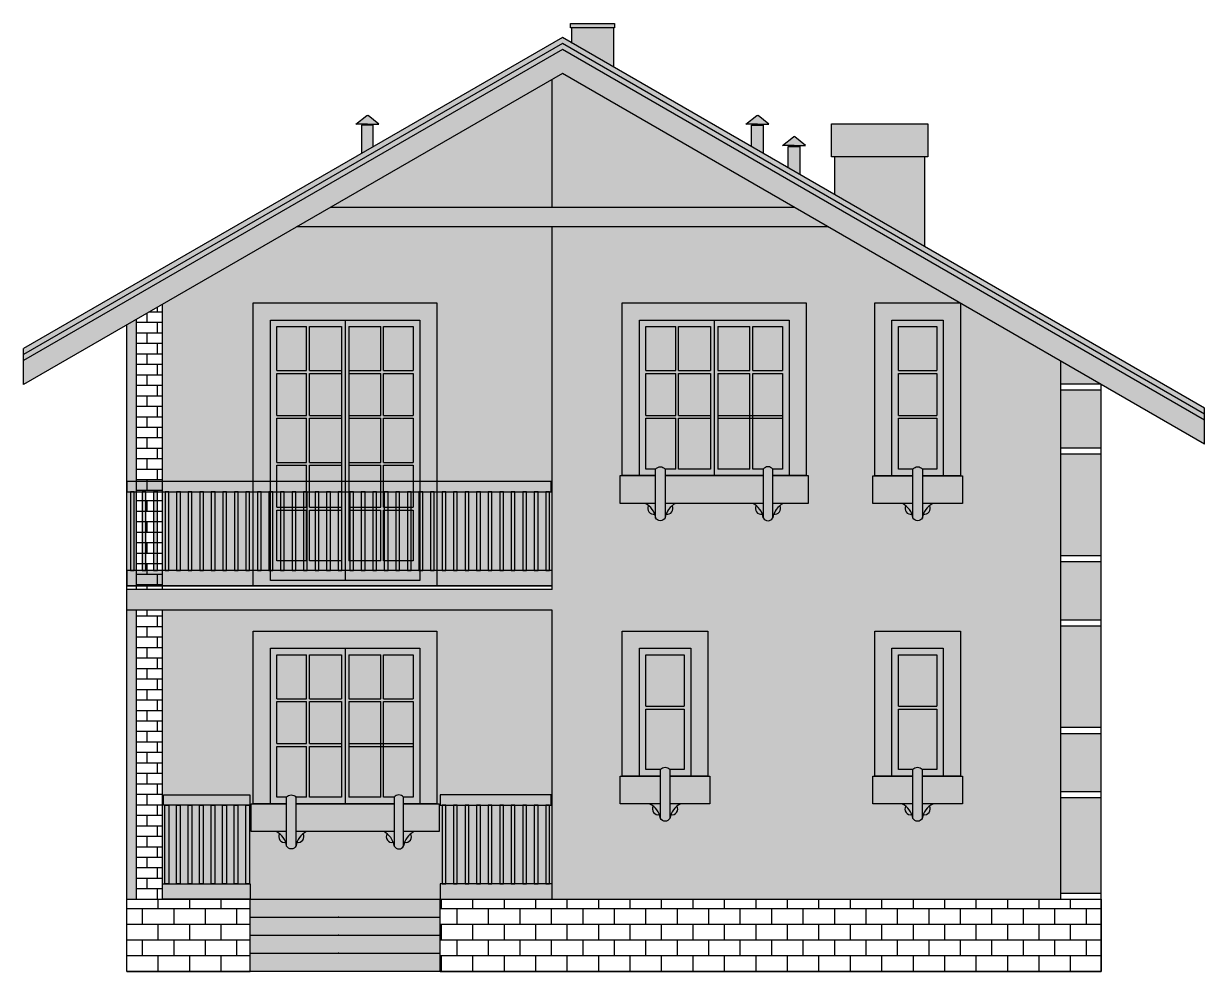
# Model space of a CAD drawing. Header units: millimetres. Extents: x -28758 to 16347, y -13837 to 46502.
# Drawn here: x -28758 to -17318, y -13537 to -4355 of the extents above; entities that cross this region are included whole.
import ezdxf

# ---------------------------------------------------------------- set-up
doc = ezdxf.new("R2010")
doc.units = ezdxf.units.MM
doc.layers.add('Окна и двери', color=94, linetype='Continuous')
doc.layers.add('Стены_наруж', color=184, linetype='Continuous')

# ---------------------------------------------------------------- blocks, each defined once
blk = doc.blocks.new('ок 1ф')
at = {"true_color": 0xf49467}
h = blk.add_hatch(color=21, dxfattribs=at)
h.dxf.hatch_style = 1
h.paths.add_polyline_path([(166, -166), (664, -166), (664, -1406), (829, -1406), (829, 0), (0, 0), (0, -1406), (166, -1406)])
h.paths.add_polyline_path([(369, -1406), (-20, -1406), (-20, -1675), (369, -1675)])
h.paths.add_polyline_path([(849, -1406), (460, -1406), (460, -1675), (849, -1675)])
at = {"true_color": 0xd24c0f}
h = blk.add_hatch(color=22, dxfattribs=at)
h.dxf.hatch_style = 1
h.paths.add_polyline_path([(229, -756), (600, -756), (600, -1342), (460, -1342), (460, -1406), (664, -1406), (664, -166), (166, -166), (166, -1406), (369, -1406), (369, -1342), (229, -1342)])
h.paths.add_polyline_path([(229, -728), (229, -229), (600, -229), (600, -728)], flags=16)
h.paths.add_polyline_path([(460, -1342, 0.487093), (369, -1342), (369, -1406), (369, -1815, 0.602343), (460, -1815)])
h.paths.add_polyline_path([(369, -1675), (267, -1675, -0.240043), (369, -1815)])
h.paths.add_polyline_path([(300, -1696, 0.645831), (359, -1779, 0.136276)], flags=17)
h.paths.add_polyline_path([(561, -1675), (460, -1675), (460, -1815, -0.240043)])
h.paths.add_polyline_path([(529, -1696, 0.136276), (469, -1779, 0.645831)], flags=17)
h = blk.add_hatch(color=256)
h.dxf.hatch_style = 1
h.set_gradient(color1=(0, 255, 255), color2=(51, 204, 255), rotation=283, tint=1)
h.paths.add_polyline_path([(229, -728), (600, -728), (600, -229), (229, -229)])
h.paths.add_polyline_path([(229, -1342), (369, -1342, -0.487093), (460, -1342), (600, -1342), (600, -756), (229, -756)])
at = {"layer": 'Окна и двери'}
for p, q in [((229, -728), (600, -728)), ((229, -756), (600, -756))]:
    blk.add_line(p, q, dxfattribs=at)
for points in [[(369, -1406), (0, -1406), (0, 0), (829, 0), (829, -1406), (460, -1406)], [(369, -1406), (166, -1406), (166, -166), (664, -166), (664, -1406), (460, -1406)], [(229, -728), (229, -229), (600, -229), (600, -728)], [(369, -1342), (229, -1342), (229, -756)], [(600, -756), (600, -1342), (460, -1342)], [(369, -1675), (-20, -1675), (-20, -1406), (369, -1406)], [(460, -1406), (849, -1406), (849, -1675), (460, -1675)]]:
    blk.add_lwpolyline(points, dxfattribs=at)
blk.add_lwpolyline([(369, -1342, -0.487093), (460, -1342), (460, -1815, -0.602343), (369, -1815)], format="xyb", close=True, dxfattribs=at)
for centre, radius, start, end in [((181, -1845), 190, 9.0234, 63.0155), ((348, -1724), 55.8, 150.1475, 281.57), ((648, -1845), 190, 116.9845, 170.9766), ((481, -1724), 55.8, 258.43, 29.8525)]:
    blk.add_arc(centre, radius, start, end, dxfattribs=at)
blk = doc.blocks.new('ок 1_2ф')
at = {"true_color": 0xf49467}
h = blk.add_hatch(color=21, dxfattribs=at)
h.dxf.hatch_style = 1
h.paths.add_polyline_path([(-20345, -7227), (-19847, -7227), (-19847, -8735), (-19681, -8735), (-19681, -7061), (-20511, -7061), (-20511, -8735), (-20345, -8735)])
h.paths.add_polyline_path([(-20141, -8735), (-20531, -8735), (-20531, -9004), (-20141, -9004)])
h.paths.add_polyline_path([(-19661, -8735), (-20050, -8735), (-20050, -9004), (-19661, -9004)])
at = {"true_color": 0xd24c0f}
h = blk.add_hatch(color=22, dxfattribs=at)
h.dxf.hatch_style = 1
h.paths.add_polyline_path([(-20141, -8671), (-20282, -8671), (-20282, -8179), (-19910, -8179), (-19910, -8671), (-20050, -8671), (-20050, -8735), (-19847, -8735), (-19847, -7227), (-20345, -7227), (-20345, -8735), (-20141, -8735)])
h.paths.add_polyline_path([(-20282, -8151), (-20282, -7745), (-19910, -7745), (-19910, -8151)], flags=16)
h.paths.add_polyline_path([(-20282, -7716), (-20282, -7290), (-19910, -7290), (-19910, -7716)], flags=16)
h.paths.add_polyline_path([(-20050, -8671, 0.487093), (-20141, -8671), (-20141, -8735), (-20141, -9144, 0.602343), (-20050, -9144)])
h.paths.add_polyline_path([(-20141, -9004), (-20243, -9004, -0.240043), (-20141, -9144)])
h.paths.add_polyline_path([(-20210, -9025, 0.645831), (-20151, -9108, 0.136276)], flags=17)
h.paths.add_polyline_path([(-19981, -9025, 0.136276), (-20041, -9108, 0.645831)], flags=17)
h.paths.add_polyline_path([(-19949, -9004), (-20050, -9004), (-20050, -9144, -0.240043)])
h = blk.add_hatch(color=256)
h.dxf.hatch_style = 1
h.set_gradient(color1=(0, 255, 255), color2=(51, 204, 255), rotation=283, tint=1)
h.paths.add_polyline_path([(-20282, -7716), (-19910, -7716), (-19910, -7290), (-20282, -7290)])
h.paths.add_polyline_path([(-20282, -8151), (-19910, -8151), (-19910, -7745), (-20282, -7745)])
h.paths.add_polyline_path([(-20282, -8671), (-20141, -8671, -0.487093), (-20050, -8671), (-19910, -8671), (-19910, -8179), (-20282, -8179)])
at = {"layer": 'Окна и двери'}
for p, q in [((-20282, -7716), (-19910, -7716)), ((-20282, -7745), (-19910, -7745)), ((-20282, -8151), (-19910, -8151)), ((-20282, -8179), (-19910, -8179))]:
    blk.add_line(p, q, dxfattribs=at)
for points in [[(-20141, -8735), (-20511, -8735), (-20511, -7061), (-19681, -7061), (-19681, -8735), (-20050, -8735)], [(-20141, -8735), (-20345, -8735), (-20345, -7227), (-19847, -7227), (-19847, -8735), (-20050, -8735)], [(-20282, -7716), (-20282, -7290), (-19910, -7290), (-19910, -7716)], [(-20282, -8151), (-20282, -7745)], [(-19910, -7745), (-19910, -8151)], [(-20141, -8671), (-20282, -8671), (-20282, -8179)], [(-19910, -8179), (-19910, -8671), (-20050, -8671)], [(-20141, -9004), (-20531, -9004), (-20531, -8735), (-20141, -8735)], [(-20050, -8735), (-19661, -8735), (-19661, -9004), (-20050, -9004)]]:
    blk.add_lwpolyline(points, dxfattribs=at)
blk.add_lwpolyline([(-20141, -8671, -0.487093), (-20050, -8671), (-20050, -9144, -0.602343), (-20141, -9144)], format="xyb", close=True, dxfattribs=at)
for centre, radius, start, end in [((-20329, -9174), 190, 9.0234, 63.0155), ((-20162, -9053), 55.8, 150.1475, 281.57), ((-19863, -9174), 190, 116.9845, 170.9766), ((-20030, -9053), 55.8, 258.43, 29.8525)]:
    blk.add_arc(centre, radius, start, end, dxfattribs=at)
blk = doc.blocks.new('ок 3_2ф')
at = {"true_color": 0xf49467}
h = blk.add_hatch(color=21, dxfattribs=at)
h.dxf.hatch_style = 1
h.paths.add_polyline_path([(166, -166), (1615, -166), (1615, -1673), (1780, -1673), (1780, 0), (0, 0), (0, -1673), (166, -1673)])
h.paths.add_polyline_path([(323, -1673), (-20, -1673), (-20, -1943), (323, -1943)])
h.paths.add_polyline_path([(1366, -1673), (414, -1673), (414, -1943), (1366, -1943)])
h.paths.add_polyline_path([(1800, -1673), (1457, -1673), (1457, -1943), (1800, -1943)])
at = {"true_color": 0xd24c0f}
h = blk.add_hatch(color=22, dxfattribs=at)
h.dxf.hatch_style = 1
h.paths.add_polyline_path([(890, -166), (166, -166), (166, -1673), (323, -1673), (323, -1610), (229, -1610), (229, -1118), (517, -1118), (517, -1610), (414, -1610), (414, -1673), (890, -1673)])
h.paths.add_polyline_path([(545, -1610), (545, -1118), (855, -1118), (855, -1090), (545, -1090), (545, -683), (855, -683), (855, -1610)], flags=16)
h.paths.add_polyline_path([(517, -1090), (229, -1090), (229, -683), (517, -683)], flags=16)
h.paths.add_polyline_path([(545, -655), (545, -229), (855, -229), (855, -655)], flags=16)
h.paths.add_polyline_path([(517, -655), (229, -655), (229, -229), (517, -229)], flags=16)
h.paths.add_polyline_path([(1366, -1610), (1263, -1610), (1263, -1118), (1235, -1118), (1235, -1610), (925, -1610), (925, -683), (1235, -683), (1235, -1090), (1263, -1090), (1263, -683), (1551, -683), (1551, -1610), (1457, -1610), (1457, -1673), (1615, -1673), (1615, -166), (890, -166), (890, -1673), (1366, -1673)])
h.paths.add_polyline_path([(925, -655), (925, -229), (1235, -229), (1235, -655)], flags=16)
h.paths.add_polyline_path([(1263, -655), (1263, -229), (1551, -229), (1551, -655)], flags=16)
h.paths.add_polyline_path([(414, -1610, 0.487093), (323, -1610), (323, -2083, 0.602343), (414, -2083)])
h.paths.add_polyline_path([(1551, -1090), (1263, -1090), (1263, -1118), (1551, -1118)], flags=17)
h.paths.add_polyline_path([(1263, -1090), (1235, -1090), (1235, -1118), (1263, -1118)], flags=17)
h.paths.add_polyline_path([(1235, -1090), (925, -1090), (925, -1118), (1235, -1118)], flags=17)
h.paths.add_polyline_path([(1457, -1610, 0.487093), (1366, -1610), (1366, -2083, 0.602343), (1457, -2083)])
h.paths.add_polyline_path([(1297, -1964, 0.645831), (1356, -2046, 0.136276)], flags=17)
h.paths.add_polyline_path([(1366, -1943), (1264, -1943, -0.240043), (1366, -2083)])
h.paths.add_polyline_path([(1558, -1943), (1457, -1943), (1457, -2083, -0.240043)])
h.paths.add_polyline_path([(1526, -1964, 0.136276), (1466, -2046, 0.645831)], flags=17)
h.paths.add_polyline_path([(483, -1964, 0.136276), (424, -2046, 0.645831)], flags=17)
h.paths.add_polyline_path([(516, -1943), (414, -1943), (414, -2083, -0.240043)])
h.paths.add_polyline_path([(323, -1943), (222, -1943, -0.240043), (323, -2083)])
h.paths.add_polyline_path([(254, -1964, 0.645831), (314, -2046, 0.136276)], flags=17)
h = blk.add_hatch(color=256)
h.dxf.hatch_style = 1
h.set_gradient(color1=(0, 255, 255), color2=(51, 204, 255), rotation=283, tint=1)
h.paths.add_polyline_path([(517, -229), (229, -229), (229, -655), (517, -655)])
h.paths.add_polyline_path([(855, -229), (545, -229), (545, -655), (855, -655)])
h.paths.add_polyline_path([(925, -655), (1235, -655), (1235, -229), (925, -229)])
h.paths.add_polyline_path([(1551, -229), (1263, -229), (1263, -655), (1551, -655)])
h.paths.add_polyline_path([(1263, -683), (1263, -1090), (1551, -1090), (1551, -683)])
h.paths.add_polyline_path([(1235, -683), (925, -683), (925, -1090), (1235, -1090)])
h.paths.add_polyline_path([(855, -683), (545, -683), (545, -1090), (855, -1090)])
h.paths.add_polyline_path([(517, -683), (229, -683), (229, -1090), (517, -1090)])
h.paths.add_polyline_path([(517, -1118), (229, -1118), (229, -1610), (323, -1610, -0.487093), (414, -1610), (517, -1610)])
h.paths.add_polyline_path([(545, -1118), (545, -1610), (855, -1610), (855, -1118)])
h.paths.add_polyline_path([(1235, -1118), (925, -1118), (925, -1610), (1235, -1610)])
h.paths.add_polyline_path([(1263, -1610), (1366, -1610, -0.487093), (1457, -1610), (1551, -1610), (1551, -1118), (1263, -1118)])
at = {"layer": 'Окна и двери'}
for p, q in [((890, -166), (890, -1673)), ((517, -655), (517, -229)), ((545, -655), (545, -229)), ((855, -229), (855, -655)), ((925, -229), (925, -655)), ((1235, -655), (1235, -229)), ((1263, -655), (1263, -229)), ((229, -655), (517, -655)), ((229, -683), (517, -683)), ((517, -1090), (517, -683)), ((545, -655), (855, -655)), ((545, -683), (855, -683)), ((545, -1090), (545, -683)), ((855, -683), (855, -1610)), ((925, -655), (1235, -655)), ((925, -683), (925, -1610)), ((925, -683), (1235, -683)), ((1235, -1610), (1235, -683)), ((1263, -655), (1551, -655)), ((1263, -683), (1551, -683)), ((1263, -1610), (1263, -683)), ((229, -1090), (517, -1090)), ((229, -1118), (517, -1118)), ((517, -1610), (517, -1118)), ((545, -1090), (855, -1090)), ((545, -1118), (855, -1118)), ((545, -1610), (545, -1118)), ((925, -1090), (1551, -1090)), ((925, -1118), (1551, -1118))]:
    blk.add_line(p, q, dxfattribs=at)
for points in [[(323, -1673), (0, -1673), (0, 0), (1780, 0), (1780, -1673), (1457, -1673)], [(323, -1673), (166, -1673), (166, -166), (1615, -166), (1615, -1673), (1457, -1673)], [(229, -655), (229, -229), (517, -229)], [(545, -229), (855, -229)], [(925, -229), (1235, -229)], [(1263, -229), (1551, -229), (1551, -655)], [(229, -1090), (229, -683)], [(1551, -683), (1551, -1610), (1457, -1610)], [(323, -1610), (229, -1610), (229, -1118)], [(323, -1943), (-20, -1943), (-20, -1673), (323, -1673)], [(517, -1610), (414, -1610)], [(1366, -1673), (414, -1673)], [(1366, -1673), (414, -1673)], [(414, -1673), (1366, -1673)], [(855, -1610), (545, -1610)], [(1235, -1610), (925, -1610)], [(1366, -1610), (1263, -1610)], [(1457, -1673), (1800, -1673), (1800, -1943), (1457, -1943)], [(1366, -1943), (414, -1943)]]:
    blk.add_lwpolyline(points, dxfattribs=at)
for points in [[(323, -1610, -0.487093), (414, -1610), (414, -2083, -0.602343), (323, -2083)], [(1457, -1610, 0.487093), (1366, -1610), (1366, -2083, 0.602343), (1457, -2083)]]:
    blk.add_lwpolyline(points, format="xyb", close=True, dxfattribs=at)
for centre, radius, start, end in [((136, -2112), 190, 9.0234, 63.0155), ((602, -2112), 190, 116.9845, 170.9766), ((1178, -2112), 190, 9.0234, 63.0155), ((1645, -2112), 190, 116.9845, 170.9766), ((303, -1992), 55.8, 150.1475, 281.57), ((435, -1992), 55.8, 258.43, 29.8525), ((1345, -1992), 55.8, 150.1475, 281.57), ((1477, -1992), 55.8, 258.43, 29.8525)]:
    blk.add_arc(centre, radius, start, end, dxfattribs=at)
blk = doc.blocks.new('дв_1')
at = {"true_color": 0xf49467}
h = blk.add_hatch(color=21, dxfattribs=at)
h.dxf.hatch_style = 1
h.paths.add_polyline_path([(-24753, -7061), (-26533, -7061), (-26533, -9801), (-24753, -9801)])
h.paths.add_polyline_path([(-26367, -7227), (-24918, -7227), (-24918, -9750), (-26367, -9750)], flags=16)
h.paths.add_polyline_path([(-26304, -7290), (-26016, -7290), (-26016, -7716), (-26304, -7716)], flags=0)
h.paths.add_polyline_path([(-26304, -7745), (-26016, -7745), (-26016, -8151), (-26304, -8151)], flags=0)
h.paths.add_polyline_path([(-25987, -7290), (-25678, -7290), (-25678, -9561), (-25987, -9561), (-25987, -9069), (-25678, -9069), (-25678, -9040), (-25987, -9040), (-25987, -8634), (-25678, -8634), (-25678, -8606), (-25987, -8606), (-25987, -8179), (-25678, -8179), (-25678, -8151), (-25987, -8151), (-25987, -7745), (-25678, -7745), (-25678, -7716), (-25987, -7716)], flags=0)
h.paths.add_polyline_path([(-26304, -8179), (-26016, -8179), (-26016, -8606), (-26304, -8606)], flags=0)
h.paths.add_polyline_path([(-25607, -7290), (-25298, -7290), (-25298, -7716), (-25607, -7716), (-25607, -7745), (-25298, -7745), (-25298, -8151), (-25607, -8151), (-25607, -8179), (-25298, -8179), (-25298, -8606), (-25607, -8606), (-25607, -8634), (-25298, -8634), (-25298, -9040), (-25607, -9040), (-25607, -9069), (-25298, -9069), (-25298, -9561), (-25607, -9561)], flags=0)
h.paths.add_polyline_path([(-26304, -8634), (-26016, -8634), (-26016, -9040), (-26304, -9040)], flags=0)
h.paths.add_polyline_path([(-25270, -7290), (-24982, -7290), (-24982, -7716), (-25270, -7716)], flags=0)
h.paths.add_polyline_path([(-25270, -7745), (-24982, -7745), (-24982, -8151), (-25270, -8151)], flags=0)
h.paths.add_polyline_path([(-25270, -8179), (-24982, -8179), (-24982, -8606), (-25270, -8606)], flags=0)
h.paths.add_polyline_path([(-26304, -9069), (-26016, -9069), (-26016, -9561), (-26304, -9561)], flags=0)
h.paths.add_polyline_path([(-25270, -8634), (-24982, -8634), (-24982, -9040), (-25270, -9040)], flags=0)
h.paths.add_polyline_path([(-25270, -9069), (-24982, -9069), (-24982, -9561), (-25270, -9561)], flags=0)
at = {"true_color": 0xd24c0f}
h = blk.add_hatch(color=22, dxfattribs=at)
h.dxf.hatch_style = 1
h.paths.add_polyline_path([(-25643, -7227), (-26367, -7227), (-26367, -9750), (-25643, -9750)])
h.paths.add_polyline_path([(-25987, -7290), (-25678, -7290), (-25678, -9561), (-25987, -9561), (-25987, -9069), (-25678, -9069), (-25678, -9040), (-25987, -9040), (-25987, -8634), (-25678, -8634), (-25678, -8606), (-25987, -8606), (-25987, -8179), (-25678, -8179), (-25678, -8151), (-25987, -8151), (-25987, -7745), (-25678, -7745), (-25678, -7716), (-25987, -7716)], flags=16)
h.paths.add_polyline_path([(-26016, -7290), (-26016, -7716), (-26304, -7716), (-26304, -7290)], flags=16)
h.paths.add_polyline_path([(-26016, -7745), (-26016, -8151), (-26304, -8151), (-26304, -7745)], flags=16)
h.paths.add_polyline_path([(-26016, -8179), (-26016, -8606), (-26304, -8606), (-26304, -8179)], flags=16)
h.paths.add_polyline_path([(-26016, -8634), (-26016, -9040), (-26304, -9040), (-26304, -8634)], flags=16)
h.paths.add_polyline_path([(-26016, -9069), (-26016, -9561), (-26304, -9561), (-26304, -9069)], flags=16)
h.paths.add_polyline_path([(-24918, -7227), (-25643, -7227), (-25643, -9750), (-24918, -9750)])
h.paths.add_polyline_path([(-25298, -7290), (-25298, -7716), (-25607, -7716), (-25607, -7745), (-25298, -7745), (-25298, -8151), (-25607, -8151), (-25607, -8179), (-25298, -8179), (-25298, -8606), (-25607, -8606), (-25607, -8634), (-25298, -8634), (-25298, -9040), (-25607, -9040), (-25607, -9069), (-25298, -9069), (-25298, -9561), (-25607, -9561), (-25607, -7290)], flags=16)
h.paths.add_polyline_path([(-25270, -7290), (-24982, -7290), (-24982, -7716), (-25270, -7716)], flags=16)
h.paths.add_polyline_path([(-25270, -7745), (-24982, -7745), (-24982, -8151), (-25270, -8151)], flags=16)
h.paths.add_polyline_path([(-25270, -8179), (-24982, -8179), (-24982, -8606), (-25270, -8606)], flags=16)
h.paths.add_polyline_path([(-25270, -8634), (-24982, -8634), (-24982, -9040), (-25270, -9040)], flags=16)
h.paths.add_polyline_path([(-25270, -9069), (-24982, -9069), (-24982, -9561), (-25270, -9561)], flags=16)
h = blk.add_hatch(color=256)
h.dxf.hatch_style = 1
h.set_gradient(color1=(0, 255, 255), color2=(51, 204, 255), rotation=283, tint=1)
h.paths.add_polyline_path([(-26016, -7290), (-26304, -7290), (-26304, -7716), (-26016, -7716)])
h.paths.add_polyline_path([(-25987, -7716), (-25678, -7716), (-25678, -7290), (-25987, -7290)])
h.paths.add_polyline_path([(-25987, -7745), (-25987, -8151), (-25678, -8151), (-25678, -7745)])
h.paths.add_polyline_path([(-26016, -7745), (-26304, -7745), (-26304, -8151), (-26016, -8151)])
h.paths.add_polyline_path([(-26016, -8179), (-26304, -8179), (-26304, -8606), (-26016, -8606)])
h.paths.add_polyline_path([(-25678, -8179), (-25987, -8179), (-25987, -8606), (-25678, -8606)])
h.paths.add_polyline_path([(-25678, -8634), (-25987, -8634), (-25987, -9040), (-25678, -9040)])
h.paths.add_polyline_path([(-26016, -8634), (-26304, -8634), (-26304, -9040), (-26016, -9040)])
h.paths.add_polyline_path([(-26016, -9069), (-26304, -9069), (-26304, -9561), (-26016, -9561)])
h.paths.add_polyline_path([(-25678, -9069), (-25987, -9069), (-25987, -9561), (-25678, -9561)])
h.paths.add_polyline_path([(-25298, -9069), (-25607, -9069), (-25607, -9561), (-25298, -9561)])
h.paths.add_polyline_path([(-24982, -9069), (-25270, -9069), (-25270, -9561), (-24982, -9561)])
h.paths.add_polyline_path([(-24982, -8634), (-25270, -8634), (-25270, -9040), (-24982, -9040)])
h.paths.add_polyline_path([(-25298, -8634), (-25607, -8634), (-25607, -9040), (-25298, -9040)])
h.paths.add_polyline_path([(-25298, -8179), (-25607, -8179), (-25607, -8606), (-25298, -8606)])
h.paths.add_polyline_path([(-25270, -8606), (-24982, -8606), (-24982, -8179), (-25270, -8179)])
h.paths.add_polyline_path([(-25270, -8151), (-24982, -8151), (-24982, -7745), (-25270, -7745)])
h.paths.add_polyline_path([(-25607, -8151), (-25298, -8151), (-25298, -7745), (-25607, -7745)])
h.paths.add_polyline_path([(-25607, -7716), (-25298, -7716), (-25298, -7290), (-25607, -7290)])
h.paths.add_polyline_path([(-25270, -7716), (-24982, -7716), (-24982, -7290), (-25270, -7290)])
at = {"layer": 'Окна и двери'}
for p, q in [((-26016, -7716), (-26016, -7290)), ((-25987, -7716), (-25987, -7290)), ((-25678, -7290), (-25678, -9561)), ((-25643, -7227), (-25643, -9750)), ((-25607, -7290), (-25607, -9561)), ((-25298, -7716), (-25298, -7290)), ((-25270, -7716), (-25270, -7290)), ((-26304, -7716), (-26016, -7716)), ((-26304, -7745), (-26016, -7745)), ((-26016, -8151), (-26016, -7745)), ((-25987, -7716), (-25678, -7716)), ((-25987, -7745), (-25678, -7745)), ((-25987, -8151), (-25987, -7745)), ((-25607, -7716), (-25298, -7716)), ((-25607, -7745), (-25298, -7745)), ((-25298, -8151), (-25298, -7745)), ((-25270, -7716), (-24982, -7716)), ((-25270, -7745), (-24982, -7745)), ((-25270, -8151), (-25270, -7745)), ((-26304, -8151), (-26016, -8151)), ((-26304, -8179), (-26016, -8179)), ((-26016, -8606), (-26016, -8179)), ((-25987, -8151), (-25678, -8151)), ((-25987, -8606), (-25987, -8179)), ((-25987, -8179), (-25678, -8179)), ((-25607, -8151), (-25298, -8151)), ((-25607, -8179), (-25298, -8179)), ((-25298, -8606), (-25298, -8179)), ((-25270, -8151), (-24982, -8151)), ((-25270, -8179), (-24982, -8179)), ((-25270, -8606), (-25270, -8179)), ((-26304, -8606), (-26016, -8606)), ((-26304, -8634), (-26016, -8634)), ((-26016, -9040), (-26016, -8634)), ((-25987, -8606), (-25678, -8606)), ((-25987, -9040), (-25987, -8634)), ((-25987, -8634), (-25678, -8634)), ((-25607, -8606), (-25298, -8606)), ((-25607, -8634), (-25298, -8634)), ((-25298, -9040), (-25298, -8634)), ((-25270, -8606), (-24982, -8606)), ((-25270, -9040), (-25270, -8634)), ((-25270, -8634), (-24982, -8634)), ((-26304, -9040), (-26016, -9040)), ((-26304, -9069), (-26016, -9069)), ((-26016, -9561), (-26016, -9069)), ((-25987, -9040), (-25678, -9040)), ((-25987, -9561), (-25987, -9069)), ((-25987, -9069), (-25678, -9069)), ((-25607, -9040), (-25298, -9040)), ((-25607, -9069), (-25298, -9069)), ((-25298, -9561), (-25298, -9069)), ((-25270, -9040), (-24982, -9040)), ((-25270, -9561), (-25270, -9069)), ((-25270, -9069), (-24982, -9069))]:
    blk.add_line(p, q, dxfattribs=at)
for points in [[(-26533, -7061), (-24753, -7061), (-24753, -9801), (-26533, -9801)], [(-26367, -7227), (-24918, -7227), (-24918, -9750), (-26367, -9750)]]:
    blk.add_lwpolyline(points, close=True, dxfattribs=at)
for points in [[(-26304, -7716), (-26304, -7290), (-26016, -7290)], [(-25987, -7290), (-25678, -7290)], [(-25607, -7290), (-25298, -7290)], [(-25270, -7290), (-24982, -7290), (-24982, -7716)], [(-26304, -8151), (-26304, -7745)], [(-24982, -7745), (-24982, -8151)], [(-26304, -8606), (-26304, -8179)], [(-24982, -8179), (-24982, -8606)], [(-26304, -9040), (-26304, -8634)], [(-24982, -8634), (-24982, -9040)], [(-26016, -9561), (-26304, -9561), (-26304, -9069)], [(-24982, -9069), (-24982, -9561), (-25270, -9561)], [(-25678, -9561), (-25987, -9561)], [(-25298, -9561), (-25607, -9561)]]:
    blk.add_lwpolyline(points, dxfattribs=at)
blk = doc.blocks.new('A$C6EAC2052')
at = {"layer": 'Стены_наруж', "true_color": 0xd24c0f}
h = blk.add_hatch(color=22, dxfattribs=at)
h.dxf.hatch_style = 1
h.paths.add_polyline_path([(-61, -1817), (-900, -1817), (-900, -1717), (-61, -1717)])
at = {"layer": 'Стены_наруж'}
h = blk.add_hatch(color=9, dxfattribs=at)
h.dxf.hatch_style = 1
h.paths.add_polyline_path([(2806, -2579), (2842, -2579), (2842, -1817), (2806, -1817)])
h.paths.add_polyline_path([(2694, -2579), (2731, -2579), (2731, -1817), (2694, -1817)])
h.paths.add_polyline_path([(2247, -2579), (2284, -2579), (2284, -1817), (2247, -1817)])
h.paths.add_polyline_path([(2470, -2579), (2507, -2579), (2507, -1817), (2470, -1817)])
h.paths.add_polyline_path([(2023, -2579), (2060, -2579), (2060, -1817), (2023, -1817)])
h.paths.add_polyline_path([(1912, -2579), (1948, -2579), (1948, -1817), (1912, -1817)])
h.paths.add_polyline_path([(2582, -2579), (2619, -2579), (2619, -1817), (2582, -1817)])
h.paths.add_polyline_path([(-625, -2579), (-661, -2579), (-661, -1817), (-625, -1817)])
h.paths.add_polyline_path([(1800, -2579), (1836, -2579), (1836, -1817), (1800, -1817)])
h.paths.add_polyline_path([(2135, -2579), (2172, -2579), (2172, -1817), (2135, -1817)])
h.paths.add_polyline_path([(-401, -2579), (-438, -2579), (-438, -1817), (-401, -1817)])
h.paths.add_polyline_path([(-178, -2579), (-214, -2579), (-214, -1817), (-178, -1817)])
h.paths.add_polyline_path([(2359, -2579), (2395, -2579), (2395, -1817), (2359, -1817)])
h.paths.add_polyline_path([(-513, -2579), (-550, -2579), (-550, -1817), (-513, -1817)])
h.paths.add_polyline_path([(-848, -2579), (-885, -2579), (-885, -1817), (-848, -1817)])
h.paths.add_polyline_path([(-289, -2579), (-326, -2579), (-326, -1817), (-289, -1817)])
h.paths.add_polyline_path([(-66, -2579), (-102, -2579), (-102, -1817), (-66, -1817)])
h.paths.add_polyline_path([(-736, -2579), (-773, -2579), (-773, -1817), (-736, -1817)])
at = {"layer": 'Стены_наруж', "true_color": 0xd24c0f}
h = blk.add_hatch(color=22, dxfattribs=at)
h.dxf.hatch_style = 1
h.paths.add_polyline_path([(1782, -1817), (2857, -1817), (2857, -1717), (1782, -1717)])
h = blk.add_hatch(color=22, dxfattribs=at)
h.dxf.hatch_style = 1
h.paths.add_polyline_path([(-58, -2728), (-909, -2728), (-909, -2579), (-58, -2579)])
h = blk.add_hatch(color=22, dxfattribs=at)
h.dxf.hatch_style = 1
h.paths.add_polyline_path([(1783, -2728), (2866, -2728), (2866, -2579), (1783, -2579)])
for points in [[(-61, -1817), (-900, -1817), (-900, -1717), (-61, -1717)], [(-848, -2579), (-885, -2579), (-885, -1817), (-848, -1817)], [(-736, -2579), (-773, -2579), (-773, -1817), (-736, -1817)], [(-625, -2579), (-661, -2579), (-661, -1817), (-625, -1817)], [(-513, -2579), (-550, -2579), (-550, -1817), (-513, -1817)], [(-401, -2579), (-438, -2579), (-438, -1817), (-401, -1817)], [(-289, -2579), (-326, -2579), (-326, -1817), (-289, -1817)], [(-178, -2579), (-214, -2579), (-214, -1817), (-178, -1817)], [(-66, -2579), (-102, -2579), (-102, -1817), (-66, -1817)], [(1782, -1817), (2857, -1817), (2857, -1717), (1782, -1717)], [(1800, -2579), (1836, -2579), (1836, -1817), (1800, -1817)], [(1912, -2579), (1948, -2579), (1948, -1817), (1912, -1817)], [(2023, -2579), (2060, -2579), (2060, -1817), (2023, -1817)], [(2135, -2579), (2172, -2579), (2172, -1817), (2135, -1817)], [(2247, -2579), (2284, -2579), (2284, -1817), (2247, -1817)], [(2359, -2579), (2395, -2579), (2395, -1817), (2359, -1817)], [(2470, -2579), (2507, -2579), (2507, -1817), (2470, -1817)], [(2582, -2579), (2619, -2579), (2619, -1817), (2582, -1817)], [(2694, -2579), (2731, -2579), (2731, -1817), (2694, -1817)], [(2806, -2579), (2842, -2579), (2842, -1817), (2806, -1817)], [(-58, -2728), (-909, -2728), (-909, -2579), (-58, -2579)], [(1783, -2728), (2866, -2728), (2866, -2579), (1783, -2579)]]:
    blk.add_lwpolyline(points, close=True)
blk = doc.blocks.new('A$C73D93402')
at = {"layer": 'Стены_наруж', "true_color": 0xd24c0f}
h = blk.add_hatch(color=22, dxfattribs=at)
h.dxf.hatch_style = 1
h.paths.add_polyline_path([(-931, -223), (3180, -223), (3180, -123), (-931, -123)])
at = {"layer": 'Стены_наруж'}
h = blk.add_hatch(color=9, dxfattribs=at)
h.dxf.hatch_style = 1
h.paths.add_polyline_path([(-672, -985), (-635, -985), (-635, -223), (-672, -223)])
h.paths.add_polyline_path([(-783, -985), (-747, -985), (-747, -223), (-783, -223)])
h.paths.add_polyline_path([(-895, -985), (-859, -985), (-859, -223), (-895, -223)])
h.paths.add_polyline_path([(223, -985), (259, -985), (259, -223), (223, -223)])
h.paths.add_polyline_path([(111, -985), (147, -985), (147, -223), (111, -223)])
h.paths.add_polyline_path([(-1, -985), (36, -985), (36, -223), (-1, -223)])
h.paths.add_polyline_path([(-113, -985), (-76, -985), (-76, -223), (-113, -223)])
h.paths.add_polyline_path([(-224, -985), (-188, -985), (-188, -223), (-224, -223)])
h.paths.add_polyline_path([(-336, -985), (-300, -985), (-300, -223), (-336, -223)])
h.paths.add_polyline_path([(-448, -985), (-411, -985), (-411, -223), (-448, -223)])
h.paths.add_polyline_path([(-560, -985), (-523, -985), (-523, -223), (-560, -223)])
h.paths.add_polyline_path([(1117, -985), (1153, -985), (1153, -223), (1117, -223)])
h.paths.add_polyline_path([(1005, -985), (1042, -985), (1042, -223), (1005, -223)])
h.paths.add_polyline_path([(893, -985), (930, -985), (930, -223), (893, -223)])
h.paths.add_polyline_path([(782, -985), (818, -985), (818, -223), (782, -223)])
h.paths.add_polyline_path([(670, -985), (706, -985), (706, -223), (670, -223)])
h.paths.add_polyline_path([(558, -985), (595, -985), (595, -223), (558, -223)])
h.paths.add_polyline_path([(446, -985), (483, -985), (483, -223), (446, -223)])
h.paths.add_polyline_path([(334, -985), (371, -985), (371, -223), (334, -223)])
h.paths.add_polyline_path([(2011, -985), (2048, -985), (2048, -223), (2011, -223)])
h.paths.add_polyline_path([(1899, -985), (1936, -985), (1936, -223), (1899, -223)])
h.paths.add_polyline_path([(1788, -985), (1824, -985), (1824, -223), (1788, -223)])
h.paths.add_polyline_path([(1676, -985), (1712, -985), (1712, -223), (1676, -223)])
h.paths.add_polyline_path([(1564, -985), (1601, -985), (1601, -223), (1564, -223)])
h.paths.add_polyline_path([(1452, -985), (1489, -985), (1489, -223), (1452, -223)])
h.paths.add_polyline_path([(1340, -985), (1377, -985), (1377, -223), (1340, -223)])
h.paths.add_polyline_path([(1229, -985), (1265, -985), (1265, -223), (1229, -223)])
h.paths.add_polyline_path([(3129, -985), (3165, -985), (3165, -223), (3129, -223)])
h.paths.add_polyline_path([(3017, -985), (3054, -985), (3054, -223), (3017, -223)])
h.paths.add_polyline_path([(2905, -985), (2942, -985), (2942, -223), (2905, -223)])
h.paths.add_polyline_path([(2794, -985), (2830, -985), (2830, -223), (2794, -223)])
h.paths.add_polyline_path([(2682, -985), (2718, -985), (2718, -223), (2682, -223)])
h.paths.add_polyline_path([(2570, -985), (2607, -985), (2607, -223), (2570, -223)])
h.paths.add_polyline_path([(2458, -985), (2495, -985), (2495, -223), (2458, -223)])
h.paths.add_polyline_path([(2346, -985), (2383, -985), (2383, -223), (2346, -223)])
h.paths.add_polyline_path([(2235, -985), (2271, -985), (2271, -223), (2235, -223)])
h.paths.add_polyline_path([(2123, -985), (2159, -985), (2159, -223), (2123, -223)])
at = {"layer": 'Стены_наруж', "true_color": 0xd24c0f}
h = blk.add_hatch(color=22, dxfattribs=at)
h.dxf.hatch_style = 1
h.paths.add_polyline_path([(-931, -1134), (3189, -1134), (3189, -985), (-931, -985)])
for points in [[(-931, -223), (3180, -223), (3180, -123), (-931, -123)], [(-895, -985), (-859, -985), (-859, -223), (-895, -223)], [(-783, -985), (-747, -985), (-747, -223), (-783, -223)], [(-672, -985), (-635, -985), (-635, -223), (-672, -223)], [(-560, -985), (-523, -985), (-523, -223), (-560, -223)], [(-448, -985), (-411, -985), (-411, -223), (-448, -223)], [(-336, -985), (-300, -985), (-300, -223), (-336, -223)], [(-224, -985), (-188, -985), (-188, -223), (-224, -223)], [(-113, -985), (-76, -985), (-76, -223), (-113, -223)], [(-1, -985), (36, -985), (36, -223), (-1, -223)], [(111, -985), (147, -985), (147, -223), (111, -223)], [(223, -985), (259, -985), (259, -223), (223, -223)], [(334, -985), (371, -985), (371, -223), (334, -223)], [(446, -985), (483, -985), (483, -223), (446, -223)], [(558, -985), (595, -985), (595, -223), (558, -223)], [(670, -985), (706, -985), (706, -223), (670, -223)], [(782, -985), (818, -985), (818, -223), (782, -223)], [(893, -985), (930, -985), (930, -223), (893, -223)], [(1005, -985), (1042, -985), (1042, -223), (1005, -223)], [(1117, -985), (1153, -985), (1153, -223), (1117, -223)], [(1229, -985), (1265, -985), (1265, -223), (1229, -223)], [(1340, -985), (1377, -985), (1377, -223), (1340, -223)], [(1452, -985), (1489, -985), (1489, -223), (1452, -223)], [(1564, -985), (1601, -985), (1601, -223), (1564, -223)], [(1676, -985), (1712, -985), (1712, -223), (1676, -223)], [(1788, -985), (1824, -985), (1824, -223), (1788, -223)], [(1899, -985), (1936, -985), (1936, -223), (1899, -223)], [(2011, -985), (2048, -985), (2048, -223), (2011, -223)], [(2123, -985), (2159, -985), (2159, -223), (2123, -223)], [(2235, -985), (2271, -985), (2271, -223), (2235, -223)], [(2346, -985), (2383, -985), (2383, -223), (2346, -223)], [(2458, -985), (2495, -985), (2495, -223), (2458, -223)], [(2570, -985), (2607, -985), (2607, -223), (2570, -223)], [(2682, -985), (2718, -985), (2718, -223), (2682, -223)], [(2794, -985), (2830, -985), (2830, -223), (2794, -223)], [(2905, -985), (2942, -985), (2942, -223), (2905, -223)], [(3017, -985), (3054, -985), (3054, -223), (3017, -223)], [(3129, -985), (3165, -985), (3165, -223), (3129, -223)], [(-931, -1134), (3189, -1134), (3189, -985), (-931, -985)]]:
    blk.add_lwpolyline(points, close=True)

msp = doc.modelspace()

# ---------------------------------------------------------------- hatches: boundary and pattern name
at = {"layer": 'Стены_наруж', "true_color": 0xf49467}
h = msp.add_hatch(color=21, dxfattribs=at)
h.dxf.hatch_style = 1
h.paths.add_polyline_path([(-21292, -6133), (-25783, -6133), (-26115, -6325), (-20961, -6325)], flags=17)
h.paths.add_polyline_path([(-20028, -5647), (-20897, -5647), (-20897, -6015), (-20028, -6517)], flags=17)
h.paths.add_polyline_path([(-23044, -4395), (-23445, -4395), (-23445, -4544), (-23044, -4775)])
h.paths.add_polyline_path([(-23538, -4606), (-28758, -7620), (-28758, -7851), (-23538, -4837), (-19685, -7061), (-19681, -7061), (-19681, -7063), (-17318, -8428), (-17318, -8197)])
h.paths.add_polyline_path([(-24721, -13362), (-26562, -13362), (-26562, -13537), (-24721, -13537)])
h.paths.add_polyline_path([(-24721, -13187), (-26562, -13187), (-26562, -13362), (-24721, -13362)])
h.paths.add_polyline_path([(-24721, -13012), (-26562, -13012), (-26562, -13187), (-24721, -13187)])
h.paths.add_polyline_path([(-24721, -12837), (-26562, -12837), (-26562, -13012), (-24721, -13012)])
at = {"layer": 'Стены_наруж', "true_color": 0xd24c0f}
h = msp.add_hatch(color=22, dxfattribs=at)
h.dxf.hatch_style = 1
h.paths.add_polyline_path([(-19997, -5325), (-20932, -5325), (-20932, -5647), (-19997, -5647)])
h.paths.add_polyline_path([(-23032, -4355), (-23459, -4355), (-23459, -4395), (-23032, -4395)])
h.paths.add_polyline_path([(-21642, -5247, 0.34873), (-21654, -5247), (-21760, -5330), (-21648, -5330), (-21537, -5330)])
h.paths.add_polyline_path([(-21591, -5340), (-21705, -5340), (-21705, -5549), (-21591, -5614)])
h.paths.add_polyline_path([(-21287, -5452, 0.34873), (-21299, -5452), (-21405, -5535), (-21293, -5535), (-21182, -5535)])
h.paths.add_polyline_path([(-21236, -5545), (-21350, -5545), (-21350, -5754), (-21236, -5819)])
h.paths.add_polyline_path([(-25421, -5247, 0.34873), (-25433, -5247), (-25539, -5330), (-25427, -5330), (-25316, -5330)])
h.paths.add_polyline_path([(-25370, -5340), (-25484, -5340), (-25484, -5614), (-25370, -5549)])
h = msp.add_hatch(color=22, dxfattribs=at)
h.dxf.hatch_style = 1
h.paths.add_polyline_path([(-18318, -11853), (-18708, -11853), (-18708, -12779), (-18318, -12779)])
h.paths.add_polyline_path([(-18318, -11231), (-18708, -11231), (-18708, -11795), (-18318, -11795)])
h.paths.add_polyline_path([(-18318, -10188), (-18708, -10188), (-18708, -11172), (-18318, -11172)])
h.paths.add_polyline_path([(-18318, -9566), (-18708, -9566), (-18708, -10130), (-18318, -10130)])
h.paths.add_polyline_path([(-18318, -8524), (-18708, -8524), (-18708, -9508), (-18318, -9508)])
h.paths.add_polyline_path([(-18318, -7902), (-18708, -7902), (-18708, -8466), (-18318, -8466)])
h.paths.add_polyline_path([(-18708, -7625), (-18708, -7844), (-18330, -7844)], flags=17)
h.paths.add_polyline_path([(-23538, -4490), (-28758, -7504), (-28758, -7562), (-23538, -4548), (-17318, -8139), (-17318, -8082)])
h.paths.add_polyline_path([(-23538, -4548), (-28758, -7562), (-28758, -7620), (-23538, -4606), (-17318, -8197), (-17318, -8139)])
at = {"layer": 'Стены_наруж', "true_color": 0xf6ffdb}
h = msp.add_hatch(color=7, dxfattribs=at)
h.dxf.hatch_style = 1
h.paths.add_polyline_path([(-27663, -7218), (-27758, -7273), (-27758, -9801), (-27663, -9801)], flags=17)
h.paths.add_polyline_path([(-27663, -10037), (-27758, -10037), (-27758, -12837), (-27663, -12837)], flags=17)
h.paths.add_polyline_path([(-23638, -10037), (-27413, -10037), (-27413, -12837), (-23638, -12837)], flags=17)
h.paths.add_polyline_path([(-18708, -7625), (-23538, -4837), (-23638, -4895), (-23638, -6837), (-23638, -9837), (-27758, -9837), (-27758, -10037), (-23638, -10037), (-23638, -12837), (-18708, -12837)])
h.paths.add_polyline_path([(-23638, -4895), (-27413, -7074), (-27413, -9801), (-23638, -9801), (-23638, -6837)], flags=17)
at = {"layer": 'Стены_наруж'}
h = msp.add_hatch(dxfattribs=at)
h.set_pattern_fill('AR-B816', color=252, scale=0.5)
h.set_pattern_definition([(0, (-27662.68, -12836.91), (0, 101.6), []), (90, (-27662.68, -12836.91), (-101.6, 101.6), [101.6, -101.6])])
h.paths.add_polyline_path([(-27413, -9801), (-27663, -9801), (-27663, -9837), (-27413, -9837)])
h.paths.add_polyline_path([(-27413, -7074), (-27663, -7218), (-27663, -9801), (-27413, -9801)])
h.paths.add_polyline_path([(-27413, -10037), (-27663, -10037), (-27663, -12837), (-27413, -12837), (-27413, -12688)])
h = msp.add_hatch(dxfattribs=at)
h.set_pattern_fill('AR-B816', color=252, scale=0.75)
h.set_pattern_definition([(0, (-27757.68, -13536.9), (0, 152.4), []), (90, (-27757.68, -13536.9), (-152.4, 152.4), [152.4, -152.4])])
h.paths.add_polyline_path([(-18318, -12837), (-24721, -12837), (-24721, -13537), (-18318, -13537)])
h.paths.add_polyline_path([(-26562, -12837), (-27758, -12837), (-27758, -13537), (-26562, -13537)])

# ---------------------------------------------------------------- linework, layer by layer
for p, q in [((-23638, -6133), (-23638, -4895)), ((-25539, -5330), (-25433, -5247)), ((-25316, -5330), (-25421, -5247)), ((-21760, -5330), (-21654, -5247)), ((-21537, -5330), (-21642, -5247)), ((-25427, -5330), (-25539, -5330)), ((-25427, -5330), (-25316, -5330)), ((-21648, -5330), (-21760, -5330)), ((-21648, -5330), (-21537, -5330)), ((-21405, -5535), (-21299, -5452)), ((-21182, -5535), (-21287, -5452)), ((-21293, -5535), (-21405, -5535)), ((-21293, -5535), (-21182, -5535)), ((-23638, -6837), (-23638, -6325)), ((-23638, -9837), (-23638, -6837)), ((-27413, -9837), (-27413, -7074)), ((-27758, -13537), (-27758, -7273)), ((-27663, -9837), (-27663, -7218)), ((-28758, -7851), (-28758, -7504)), ((-18708, -7844), (-18330, -7844)), ((-18318, -13537), (-18318, -7851)), ((-18708, -7902), (-18318, -7902)), ((-17318, -8428), (-17318, -8082)), ((-18708, -8466), (-18318, -8466)), ((-18708, -8524), (-18318, -8524)), ((-18708, -9508), (-18318, -9508)), ((-18708, -9566), (-18318, -9566)), ((-23638, -9801), (-27758, -9801)), ((-23638, -9837), (-27758, -9837)), ((-23638, -10037), (-27758, -10037)), ((-27663, -12837), (-27663, -10037)), ((-27413, -12837), (-27413, -10037)), ((-23638, -12837), (-23638, -10037)), ((-18708, -10130), (-18318, -10130)), ((-18708, -10188), (-18318, -10188)), ((-18708, -11172), (-18318, -11172)), ((-18708, -11231), (-18318, -11231)), ((-18708, -11795), (-18318, -11795)), ((-18708, -11853), (-18318, -11853)), ((-18708, -12779), (-18318, -12779)), ((-27758, -12837), (-18318, -12837)), ((-26562, -13537), (-26562, -12837)), ((-24721, -13537), (-24721, -12837)), ((-26562, -13012), (-24721, -13012)), ((-26562, -13187), (-24721, -13187)), ((-26562, -13362), (-24721, -13362))]:
    msp.add_line(p, q)
for points in [[(-23459, -4355), (-23032, -4355), (-23032, -4395), (-23459, -4395)], [(-20932, -5325), (-19997, -5325), (-19997, -5647), (-20932, -5647)], [(-27758, -12837), (-18318, -12837), (-18318, -13537), (-27758, -13537)]]:
    msp.add_lwpolyline(points, close=True)
for points in [[(-23445, -4544), (-23445, -4395)], [(-23044, -4395), (-23044, -4775)], [(-17318, -8082), (-23538, -4490), (-28758, -7504)], [(-17318, -8139), (-23538, -4548), (-28758, -7562)], [(-17318, -8197), (-23538, -4606), (-28758, -7620)], [(-17318, -8428), (-23538, -4837), (-28758, -7851)], [(-25370, -5549), (-25370, -5340), (-25484, -5340), (-25484, -5614)], [(-21705, -5549), (-21705, -5340), (-21591, -5340), (-21591, -5614)], [(-21350, -5754), (-21350, -5545), (-21236, -5545), (-21236, -5819)], [(-20897, -6015), (-20897, -5647)], [(-20028, -5647), (-20028, -6517)], [(-18708, -12837), (-18708, -7625)]]:
    msp.add_lwpolyline(points)
for centre in [(-25427, -5255), (-21648, -5255), (-21293, -5460)]:
    msp.add_arc(centre, 10, 51.5496, 128.4504)
for p in [(-25706, -13012), (-25706, -13187), (-25706, -13362)]:
    msp.add_point(p)
for points in [[(-25783, -6133), (-21292, -6133)], [(-20961, -6325), (-26115, -6325)]]:
    msp.add_lwpolyline(points, dxfattribs=at)

# ---------------------------------------------------------------- block references
for name, p in [('ок 3_2ф', (-22957, -7061)), ('ок 1_2ф', (0, 0)), ('ок 3_2ф', (-26533, -10240)), ('ок 1ф', (-22957, -10240)), ('ок 1ф', (-20511, -10240))]:
    msp.add_blockref(name, p)
for name, p in [('дв_1', (0, 0)), ('A$C73D93402', (-26827, -8667)), ('A$C6EAC2052', (-26504, -10109))]:
    msp.add_blockref(name, p, dxfattribs=at)

doc.saveas('drawing.dxf')
